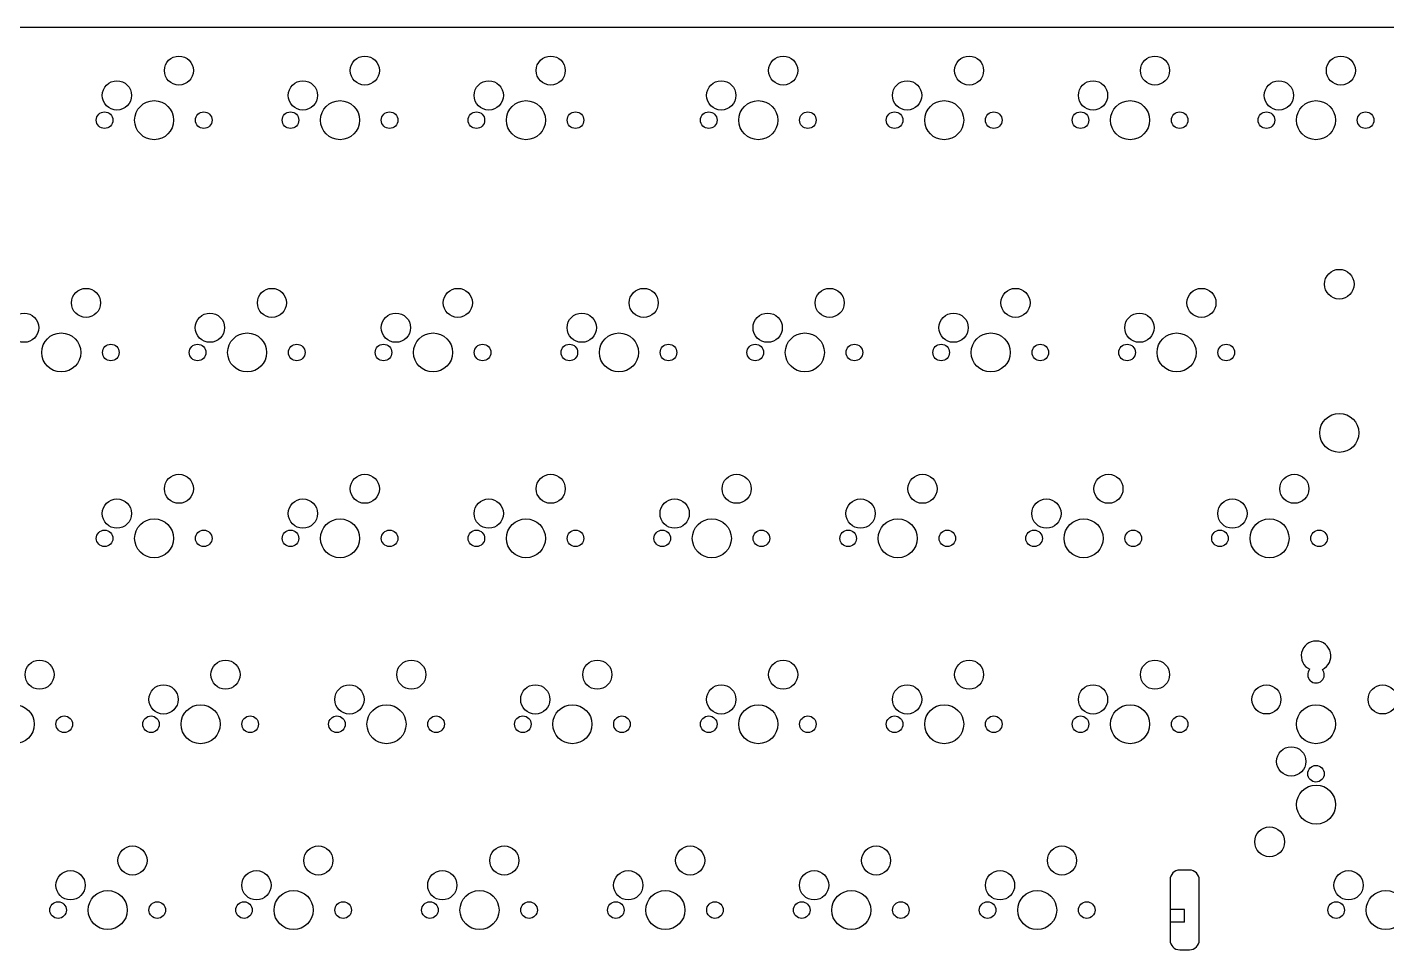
# Model space of a CAD drawing. Header units: millimetres. Extents: x 172 to 597, y 625 to 806.
# Drawn here: x 292.8 to 432.1, y 709.6 to 804.1 of the extents above; entities that cross this region are included whole.
import ezdxf

# ---------------------------------------------------------------- set-up
doc = ezdxf.new("R2010")
doc.units = ezdxf.units.MM
doc.layers.add('标注层', color=4, linetype='Continuous', lineweight=25)
doc.layers.add('符号标注层', color=31, linetype='Continuous', lineweight=25)

msp = doc.modelspace()

# ---------------------------------------------------------------- linework, layer by layer
at = {"color": 7, "linetype": 'Continuous', "lineweight": 25}
msp.add_line((173.94, 804.14), (518.6, 804.14), dxfattribs=at)
for centre, radius in [((308.33, 799.69), 1.49), ((327.38, 799.69), 1.49), ((346.43, 799.69), 1.49), ((370.25, 799.69), 1.49), ((389.3, 799.69), 1.49), ((408.35, 799.69), 1.49), ((427.4, 799.69), 1.49), ((301.98, 797.15), 1.5), ((321.03, 797.15), 1.5), ((340.08, 797.15), 1.5), ((363.9, 797.15), 1.5), ((382.95, 797.15), 1.5), ((402, 797.15), 1.5), ((421.05, 797.15), 1.5), ((427.24, 777.8), 1.52), ((298.81, 775.88), 1.49), ((317.86, 775.88), 1.49), ((336.91, 775.88), 1.49), ((355.96, 775.88), 1.49), ((375.01, 775.88), 1.49), ((394.06, 775.88), 1.49), ((413.11, 775.88), 1.49), ((292.46, 773.34), 1.5), ((311.51, 773.34), 1.5), ((330.56, 773.34), 1.5), ((349.61, 773.34), 1.5), ((368.66, 773.34), 1.5), ((387.71, 773.34), 1.5), ((406.76, 773.34), 1.5), ((427.24, 762.56), 2), ((308.33, 756.83), 1.49), ((327.38, 756.83), 1.49), ((346.43, 756.83), 1.49), ((365.48, 756.83), 1.49), ((384.53, 756.83), 1.49), ((403.58, 756.83), 1.49), ((422.63, 756.83), 1.49), ((301.98, 754.29), 1.5), ((321.03, 754.29), 1.5), ((340.08, 754.29), 1.5), ((359.13, 754.29), 1.5), ((378.18, 754.29), 1.5), ((397.23, 754.29), 1.5), ((416.28, 754.29), 1.5), ((294.05, 737.78), 1.49), ((313.1, 737.78), 1.49), ((332.15, 737.78), 1.49), ((351.2, 737.78), 1.49), ((370.25, 737.78), 1.49), ((389.3, 737.78), 1.49), ((408.35, 737.78), 1.49), ((306.75, 735.24), 1.5), ((325.8, 735.24), 1.5), ((344.85, 735.24), 1.5), ((363.9, 735.24), 1.5), ((382.95, 735.24), 1.5), ((402, 735.24), 1.5), ((419.77, 735.24), 1.49), ((431.68, 735.24), 1.49), ((422.31, 728.89), 1.5), ((424.86, 724.46), 2), ((420.1, 720.65), 1.53), ((303.57, 718.73), 1.49), ((322.62, 718.73), 1.49), ((341.67, 718.73), 1.49), ((360.72, 718.73), 1.49), ((379.77, 718.73), 1.49), ((398.82, 718.73), 1.49), ((297.22, 716.19), 1.5), ((316.27, 716.19), 1.5), ((335.32, 716.19), 1.5), ((354.37, 716.19), 1.5), ((373.42, 716.19), 1.5), ((392.47, 716.19), 1.5), ((428.19, 716.19), 1.5)]:
    msp.add_circle(centre, radius, dxfattribs=at)
msp.add_arc((424.86, 739.7), 1.52, 295.1925, 244.4097, dxfattribs=at)
at = {"layer": '标注层', "color": 1, "linetype": 'Continuous', "lineweight": 25}
for p, q in [((411.89, 717.75), (410.89, 717.75)), ((409.89, 716.75), (409.89, 710.58)), ((412.89, 710.58), (412.89, 716.75)), ((410.89, 709.58), (411.89, 709.58))]:
    msp.add_line(p, q, dxfattribs=at)
at = {"layer": '标注层', "color": 2, "linetype": 'Continuous', "lineweight": 25}
for p, q in [((411.37, 713.7), (409.89, 713.7)), ((411.37, 712.4), (411.37, 713.7)), ((411.37, 712.4), (409.89, 712.4))]:
    msp.add_line(p, q, dxfattribs=at)
at = {"layer": '标注层', "color": 1, "linetype": 'Continuous', "lineweight": 25}
for centre, start, end in [((410.89, 716.75), 90, 180), ((411.89, 716.75), 0, 90), ((410.89, 710.58), 180, 270), ((411.89, 710.58), 270, 0)]:
    msp.add_arc(centre, 1, start, end, dxfattribs=at)
at = {"layer": '符号标注层'}
for centre, radius in [((305.79, 794.61), 2), ((324.84, 794.61), 2), ((343.89, 794.61), 2), ((367.7, 794.61), 2), ((386.75, 794.61), 2), ((405.8, 794.61), 2), ((424.85, 794.61), 2), ((300.71, 794.61), 0.85), ((310.87, 794.61), 0.85), ((319.76, 794.61), 0.85), ((329.92, 794.61), 0.85), ((338.81, 794.61), 0.85), ((348.97, 794.61), 0.85), ((362.62, 794.61), 0.85), ((372.78, 794.61), 0.85), ((381.67, 794.61), 0.85), ((391.83, 794.61), 0.85), ((400.72, 794.61), 0.85), ((410.88, 794.61), 0.85), ((419.77, 794.61), 0.85), ((429.93, 794.61), 0.85), ((296.27, 770.8), 2), ((315.32, 770.8), 2), ((334.37, 770.8), 2), ((353.42, 770.8), 2), ((372.47, 770.8), 2), ((391.52, 770.8), 2), ((410.57, 770.8), 2), ((301.35, 770.8), 0.85), ((310.24, 770.8), 0.85), ((320.4, 770.8), 0.85), ((329.29, 770.8), 0.85), ((339.45, 770.8), 0.85), ((348.34, 770.8), 0.85), ((358.5, 770.8), 0.85), ((367.39, 770.8), 0.85), ((377.55, 770.8), 0.85), ((386.44, 770.8), 0.85), ((396.6, 770.8), 0.85), ((405.49, 770.8), 0.85), ((415.65, 770.8), 0.85), ((300.71, 751.75), 0.85), ((305.79, 751.75), 2), ((310.87, 751.75), 0.85), ((319.76, 751.75), 0.85), ((324.84, 751.75), 2), ((329.92, 751.75), 0.85), ((338.81, 751.75), 0.85), ((343.89, 751.75), 2), ((348.97, 751.75), 0.85), ((357.86, 751.75), 0.85), ((362.94, 751.75), 2), ((368.02, 751.75), 0.85), ((376.91, 751.75), 0.85), ((381.99, 751.75), 2), ((387.07, 751.75), 0.85), ((395.96, 751.75), 0.85), ((401.04, 751.75), 2), ((406.12, 751.75), 0.85), ((415.01, 751.75), 0.85), ((420.09, 751.75), 2), ((425.17, 751.75), 0.85), ((291.5, 732.7), 2), ((310.55, 732.7), 2), ((329.6, 732.7), 2), ((348.65, 732.7), 2), ((367.7, 732.7), 2), ((386.75, 732.7), 2), ((405.8, 732.7), 2), ((424.85, 732.7), 2), ((296.58, 732.7), 0.85), ((305.47, 732.7), 0.85), ((315.63, 732.7), 0.85), ((324.52, 732.7), 0.85), ((334.68, 732.7), 0.85), ((343.57, 732.7), 0.85), ((353.73, 732.7), 0.85), ((362.62, 732.7), 0.85), ((372.78, 732.7), 0.85), ((381.67, 732.7), 0.85), ((391.83, 732.7), 0.85), ((400.72, 732.7), 0.85), ((410.88, 732.7), 0.85), ((424.85, 727.62), 0.85), ((301.03, 713.65), 2), ((320.08, 713.65), 2), ((339.13, 713.65), 2), ((358.18, 713.65), 2), ((377.23, 713.65), 2), ((396.28, 713.65), 2), ((432, 713.65), 2), ((295.95, 713.65), 0.85), ((306.11, 713.65), 0.85), ((315, 713.65), 0.85), ((325.16, 713.65), 0.85), ((334.05, 713.65), 0.85), ((344.21, 713.65), 0.85), ((353.1, 713.65), 0.85), ((363.26, 713.65), 0.85), ((372.15, 713.65), 0.85), ((382.31, 713.65), 0.85), ((391.2, 713.65), 0.85), ((401.36, 713.65), 0.85), ((426.92, 713.65), 0.85)]:
    msp.add_circle(centre, radius, dxfattribs=at)
msp.add_arc((424.85, 737.78), 0.85, 140.0936, 39.5086, dxfattribs=at)

doc.saveas('drawing.dxf')
